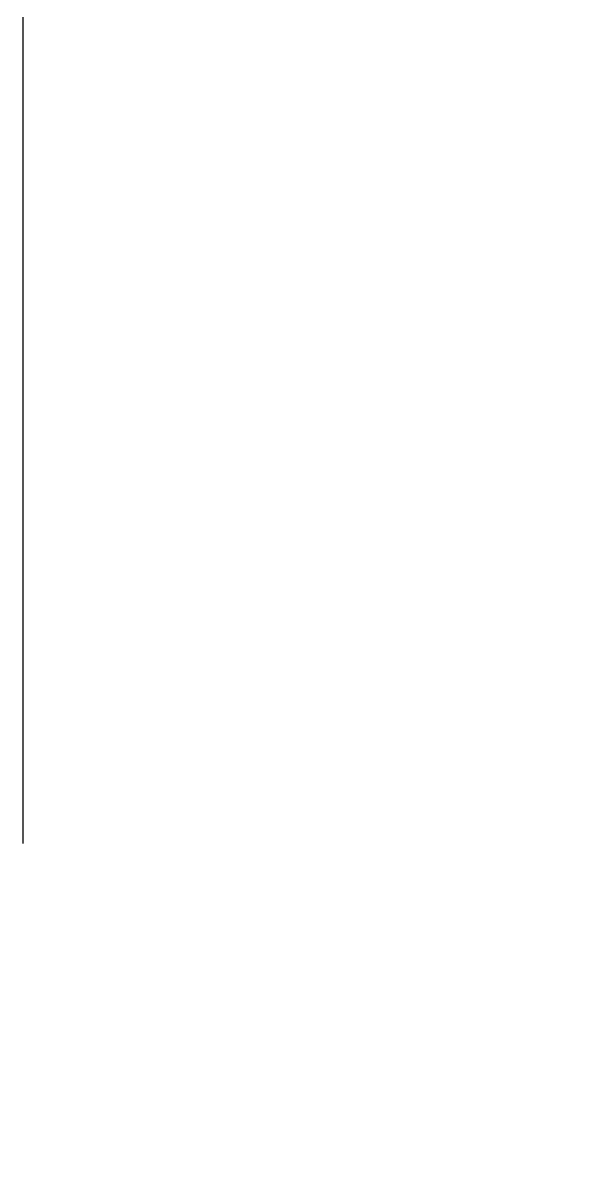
# Model space of a CAD drawing. Header units: inches. Extents: x -20.8 to 74.7, y -53.7 to 19.1.
# Drawn here: x 60.79 to 63.75, y -41.74 to -35.53 of the extents above; entities that cross this region are included whole.
import ezdxf

# ---------------------------------------------------------------- set-up
doc = ezdxf.new("R2010")
doc.units = ezdxf.units.IN
doc.header["$MEASUREMENT"] = 0
doc.layers.add('G-ANNO-TTLB', color=7, linetype='Continuous', lineweight=0)
doc.layers.add('TYVEK', color=7, linetype='Continuous', lineweight=0)

msp = doc.modelspace()

# ---------------------------------------------------------------- hatches: boundary and pattern name
at = {"layer": 'G-ANNO-TTLB', "true_color": 0xb9529f, "transparency": 33554687}
h = msp.add_hatch(color=233, dxfattribs=at)
edge = h.paths.add_edge_path()
edge.add_spline(control_points=[(70.2653, -53.7487), (70.2653, -53.7487), (29.5652, -53.7487), (29.5652, -53.7487), (29.5652, -53.7487), (29.5652, -19.6134), (29.5652, -19.6134), (29.5652, -19.6134), (70.2653, -19.6134), (70.2653, -19.6134), (70.2653, -19.6134), (70.2653, -53.7487), (70.2653, -53.7487)], knot_values=[0, 0, 0, 0, 1, 1, 1, 2, 2, 2, 3, 3, 3, 4, 4, 4, 4], degree=3, periodic=0)
edge = h.paths.add_edge_path()
edge.add_spline(control_points=[(29.6903, -19.7385), (29.6903, -19.7385), (29.6903, -53.6237), (29.6903, -53.6237), (29.6903, -53.6237), (70.1402, -53.6237), (70.1402, -53.6237), (70.1402, -53.6237), (70.1402, -19.7385), (70.1402, -19.7385), (70.1402, -19.7385), (29.6903, -19.7385), (29.6903, -19.7385)], knot_values=[0, 0, 0, 0, 1, 1, 1, 2, 2, 2, 3, 3, 3, 4, 4, 4, 4], degree=3, periodic=0)
edge.add_line((29.6903, -19.7385), (29.6903, -19.7385))

# ---------------------------------------------------------------- linework, layer by layer
at = {"layer": 'G-ANNO-TTLB'}
for points in [[(70.2653, -53.7487), (70.2653, -53.7487), (29.5652, -53.7487), (29.5652, -53.7487), (29.5652, -53.7487), (29.5652, -19.6134), (29.5652, -19.6134), (29.5652, -19.6134), (70.2653, -19.6134), (70.2653, -19.6134), (70.2653, -19.6134), (70.2653, -53.7487), (70.2653, -53.7487)], [(29.6903, -19.7385), (29.6903, -19.7385), (29.6903, -53.6237), (29.6903, -53.6237), (29.6903, -53.6237), (70.1402, -53.6237), (70.1402, -53.6237), (70.1402, -53.6237), (70.1402, -19.7385), (70.1402, -19.7385), (70.1402, -19.7385), (29.6903, -19.7385), (29.6903, -19.7385)]]:
    msp.add_open_spline(points, degree=3, knots=[0, 0, 0, 0, 1, 1, 1, 2, 2, 2, 3, 3, 3, 4, 4, 4, 4], dxfattribs=at)
at = {"layer": 'TYVEK', "color": 33, "lineweight": 25, "true_color": 0xcb9865}
msp.add_line((60.793, -39.9488), (60.793, -33.3728), dxfattribs=at)
at = {"layer": 'TYVEK', "color": 18, "lineweight": 25, "true_color": 0x000000}
msp.add_lwpolyline([(60.9176, -39.326)], dxfattribs=at)

doc.saveas('drawing.dxf')
